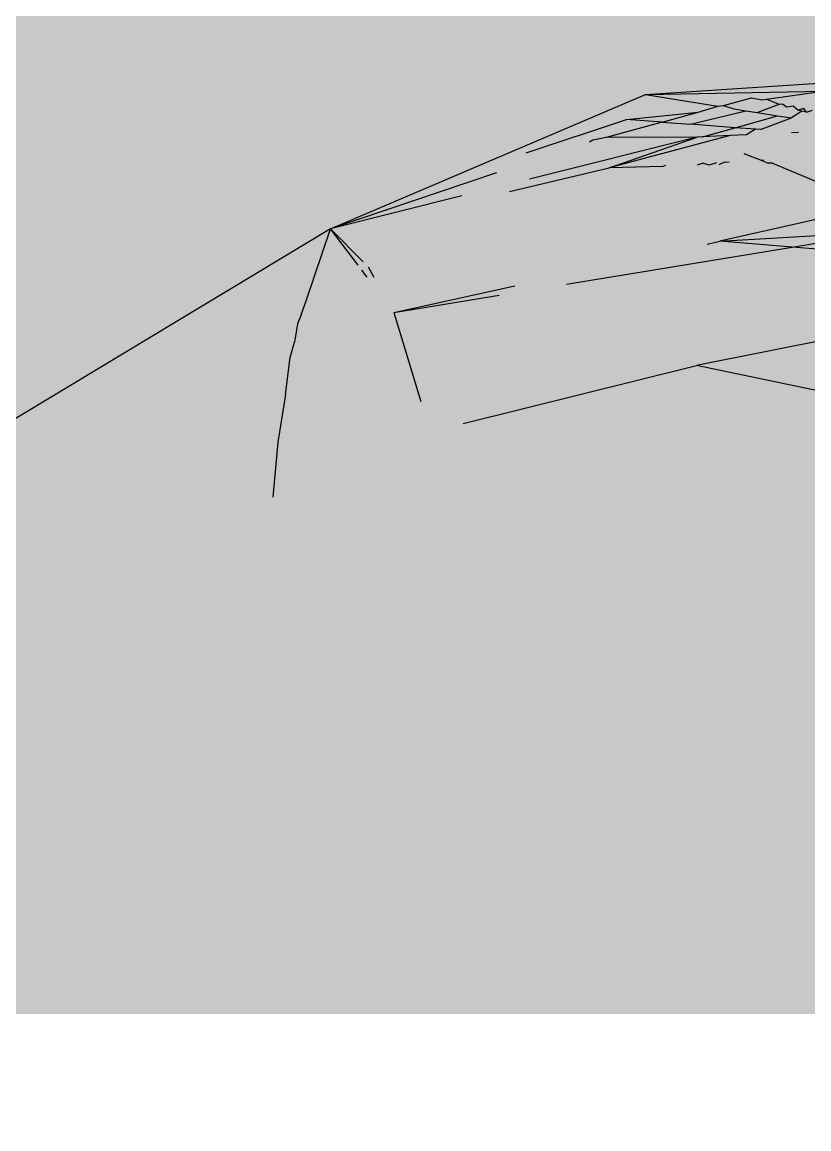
# Model space of a CAD drawing. Header units: millimetres. Extents: x 0 to 460473, y -68369 to 85219.
# Drawn here: x 228577.18 to 228584.7, y -29863.25 to -29852.67 of the extents above; entities that cross this region are included whole.
import ezdxf

# ---------------------------------------------------------------- set-up
doc = ezdxf.new("R2010")
doc.units = ezdxf.units.MM
doc.header["$LTSCALE"] = 50
doc.linetypes.add('HIDDEN2', pattern=[0.1875, 0.125, -0.0625])
doc.layers.add('fur', color=6, linetype='Continuous')
doc.layers.add('hid', color=8, linetype='HIDDEN2')

msp = doc.modelspace()

# ---------------------------------------------------------------- linework, layer by layer
at = {"layer": 'fur', "color": 40, "lineweight": 50, "true_color": 0xf8d731, "const_width": 20}
msp.add_lwpolyline([(227948.79534532, -29852.15140199), (229958.57693828, -29852.15140199), (229958.57693828, -31062.19639215), (227948.79534532, -31062.19639215)], close=True, dxfattribs=at)
at = {"layer": 'hid'}
for p, q in [((228583.13617627, -29853.36237983), (228585.80243752, -29853.18895446)), ((228580.12730046, -29854.64572762), (228583.13617627, -29853.36237983)), ((228583.13617627, -29853.36237983), (228584.83529845, -29853.32856818)), ((228583.13617627, -29853.36237983), (228583.8293818, -29853.47377974)), ((228583.88156405, -29853.46624684), (228584.15035539, -29853.39256522)), ((228584.15035539, -29853.39256522), (228584.25060834, -29853.41297255)), ((228584.25060834, -29853.41297255), (228584.29520912, -29853.40653409)), ((228584.29520912, -29853.40653409), (228584.83529845, -29853.32856818)), ((228584.29520912, -29853.40653409), (228584.4139962, -29853.45578551)), ((228583.56720653, -29853.64680376), (228584.09677122, -29853.5167499)), ((228583.64105498, -29853.53217566), (228583.8293818, -29853.47377974)), ((228583.8293818, -29853.47377974), (228583.88156405, -29853.46624684)), ((228583.88156405, -29853.46624684), (228583.98267056, -29853.49841363)), ((228583.98267056, -29853.49841363), (228584.09677122, -29853.5167499)), ((228584.09677122, -29853.5167499), (228584.20585253, -29853.53427955)), ((228584.20585253, -29853.53427955), (228584.4139962, -29853.45578551)), ((228584.4139962, -29853.45578551), (228584.44559126, -29853.45266296)), ((228584.44559126, -29853.45266296), (228584.49308562, -29853.48367142)), ((228584.54928199, -29853.47377008), (228584.49308562, -29853.48367142)), ((228584.59348454, -29853.51035995), (228584.54928199, -29853.47377008)), ((228584.65029614, -29853.49433235), (228584.59348454, -29853.51035995)), ((228584.6305622, -29853.52021611), (228584.59348454, -29853.51035995)), ((228584.6764636, -29853.53241784), (228584.65029614, -29853.49433235)), ((228584.6764636, -29853.53241784), (228584.73307054, -29853.51118178)), ((228581.99768272, -29853.92015334), (228582.95553707, -29853.59992573)), ((228582.95553707, -29853.59992573), (228583.64105498, -29853.53217566)), ((228583.29812165, -29853.62618123), (228582.95553707, -29853.59992573)), ((228583.29812165, -29853.62618123), (228583.64105498, -29853.53217566)), ((228583.99392335, -29853.67950711), (228584.39879394, -29853.56528572)), ((228584.20585253, -29853.53427955), (228584.39879394, -29853.56528572)), ((228584.23510965, -29853.69799151), (228584.53185255, -29853.58666858)), ((228584.39879394, -29853.56528572), (228584.53185255, -29853.58666858)), ((228584.6305622, -29853.52021611), (228584.53185255, -29853.58666858)), ((228584.6764636, -29853.53241784), (228584.6305622, -29853.52021611)), ((228583.29812165, -29853.62618123), (228582.76050307, -29853.7735543)), ((228583.29812165, -29853.62618123), (228583.56720653, -29853.64680376)), ((228583.99392335, -29853.67950711), (228583.56720653, -29853.64680376)), ((228583.68267819, -29853.76731506), (228583.99392335, -29853.67950711)), ((228584.18880858, -29853.69444302), (228583.99392335, -29853.67950711)), ((228584.18880858, -29853.69444302), (228584.10129375, -29853.74819246)), ((228584.23510965, -29853.69799151), (228584.18880858, -29853.69444302)), ((228584.59928959, -29853.72544372), (228584.53263988, -29853.72848832)), ((228583.63254906, -29853.76960499), (228582.02842263, -29854.17045272)), ((228582.63382815, -29853.79789873), (228582.60341133, -29853.8166166)), ((228582.76050307, -29853.7735543), (228582.63382815, -29853.79789873)), ((228583.63254906, -29853.76960499), (228582.76050307, -29853.7735543)), ((228583.94811317, -29853.75518984), (228582.78956231, -29854.06451825)), ((228582.78956231, -29854.06451825), (228583.63254906, -29853.76960499)), ((228583.68267819, -29853.76731506), (228583.63254906, -29853.76960499)), ((228583.94811317, -29853.75518984), (228583.68267819, -29853.76731506)), ((228584.10129375, -29853.74819246), (228583.94811317, -29853.75518984)), ((228584.07869962, -29853.925028), (228584.2421996, -29853.99084716)), ((228583.299043, -29854.04915635), (228583.331335, -29854.03704203)), ((228583.68974992, -29854.01886487), (228583.63086361, -29854.03915127)), ((228583.68974992, -29854.01886487), (228583.74852614, -29854.0356035)), ((228583.74852614, -29854.0356035), (228583.81791558, -29854.0123649)), ((228583.89307486, -29854.00855316), (228583.83902282, -29854.03287484)), ((228583.89307486, -29854.00855316), (228583.93841906, -29854.00625351)), ((228584.2421996, -29853.99084716), (228584.26811539, -29853.98953283)), ((228584.2421996, -29853.99084716), (228584.31123121, -29854.01863678)), ((228584.35013351, -29854.0174638), (228584.31123121, -29854.01863678)), ((228584.35013351, -29854.0174638), (228585.19319682, -29854.37368414)), ((228581.71236654, -29854.11096601), (228580.12730046, -29854.64572762)), ((228581.83770705, -29854.28781514), (228582.78956231, -29854.06451825)), ((228583.299043, -29854.04915635), (228582.78956231, -29854.06451825)), ((228581.38164379, -29854.33214551), (228580.12730046, -29854.64572762)), ((228585.1177961, -29854.47903166), (228583.84840131, -29854.76496928)), ((228580.12730046, -29854.64572762), (228572.63343996, -29859.16003704)), ((228579.89566902, -29855.32593007), (228580.12730046, -29854.64572762)), ((228580.12730046, -29854.64572762), (228580.43905848, -29854.96252413)), ((228580.39131387, -29854.99445459), (228580.12730046, -29854.64572762)), ((228583.84840131, -29854.76496928), (228585.46838653, -29854.66882279)), ((228584.53971261, -29854.82106068), (228585.46838653, -29854.66882279)), ((228583.72767477, -29854.79132428), (228583.84840131, -29854.76496928)), ((228584.53971261, -29854.82106068), (228583.84840131, -29854.76496928)), ((228582.38229189, -29855.17472753), (228584.53971261, -29854.82106068)), ((228585.69795978, -29854.91503817), (228584.53971261, -29854.82106068)), ((228580.47712347, -29855.10779778), (228580.42717044, -29855.04181639)), ((228580.48528075, -29855.01075357), (228580.54155455, -29855.10962221)), ((228580.73254176, -29855.44517173), (228581.88955129, -29855.19259272)), ((228580.73254176, -29855.44517173), (228581.7379944, -29855.28034748)), ((228579.84779009, -29855.46880112), (228579.89566902, -29855.32593007)), ((228579.84779009, -29855.46880112), (228579.81001537, -29855.55372664)), ((228580.73254176, -29855.44517173), (228580.98869314, -29856.29608495)), ((228579.81001537, -29855.55372664), (228579.78160078, -29855.73081063)), ((228579.74202571, -29855.87639159), (228579.78160078, -29855.73081063)), ((228585.13187281, -29855.65421962), (228583.62443536, -29855.95138634)), ((228579.69796942, -29856.2292497), (228579.74202571, -29855.87639159)), ((228581.39444112, -29856.50672252), (228583.62443536, -29855.95138634)), ((228586.72263093, -29856.60271581), (228583.62443536, -29855.95138634)), ((228579.69796942, -29856.2292497), (228579.62171067, -29856.68427261)), ((228579.62171067, -29856.68427261), (228579.5770508, -29857.21204822))]:
    msp.add_line(p, q, dxfattribs=at)

doc.saveas('drawing.dxf')
